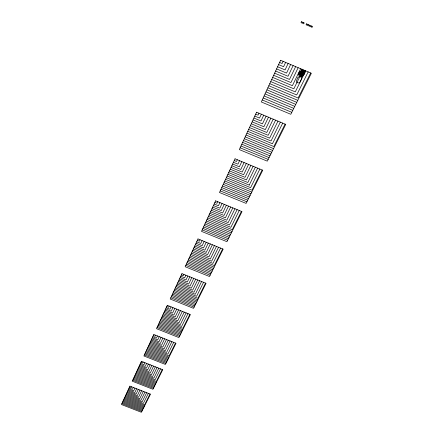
<?xml version="1.0" encoding="UTF-8"?>
<svg xmlns="http://www.w3.org/2000/svg" width="434" height="434" viewBox="0 0 434 434"><rect width="100%" height="100%" fill="white"/><g stroke="black" fill="none" stroke-linecap="round" stroke-linejoin="round"><path stroke-width="0.65" d="M301.37 74.583L301.299 75.37M131.611 386.797L131.171 387.741L129.5 387.09M143.144 362.021L142.672 363.041L140.931 362.357M155.622 335.211L155.112 336.317L153.3 335.601M169.168 306.116L168.609 307.315L166.727 306.567M183.918 274.418L183.311 275.731L181.347 274.944M200.052 239.763L199.385 241.201L197.329 240.371M217.765 201.712L217.027 203.296L214.879 202.418M237.3 159.745L236.487 161.491L234.23 160.558M258.962 113.209L258.056 115.151L255.68 114.164M283.109 61.335L282.095 63.505L279.588 62.447M133.287 387.454L132.403 389.336L129.061 388.029M144.885 362.705L143.931 364.739L140.464 363.377M157.433 335.927L156.397 338.135L152.79 336.708M171.05 306.865L169.927 309.263L166.173 307.766M185.888 275.21L184.662 277.825L180.739 276.252M202.108 240.599L200.763 243.463L196.667 241.803M219.919 202.591L218.438 205.743L214.152 203.996M239.563 160.672L237.93 164.161L233.427 162.3M261.339 114.202L259.527 118.075L254.785 116.1M285.621 62.393L283.592 66.722L278.59 64.612M134.963 388.104L133.634 390.925L128.627 388.972M146.627 363.388L145.189 366.432L139.992 364.392M159.24 336.643L157.683 339.941L152.285 337.804M172.938 307.619L171.246 311.2L165.62 308.965M187.851 275.997L186.007 279.908L180.137 277.554M204.164 241.429L202.141 245.715L196.005 243.235M222.067 203.475L219.848 208.184L213.425 205.564M241.819 161.605L239.362 166.813L232.624 164.036M263.715 115.194L260.986 120.983L253.895 118.026M288.127 63.451L285.078 69.923L277.592 66.765M136.639 388.761L134.86 392.51L128.193 389.906M148.363 364.072L146.442 368.119L139.526 365.401M161.052 337.359L158.969 341.748L151.775 338.905M174.821 308.368L172.558 313.131L165.066 310.153M189.815 276.789L187.347 281.986L179.54 278.856M206.215 242.259L203.513 247.955L195.349 244.657M224.221 204.354L221.248 210.615L212.698 207.132M244.082 162.538L240.794 169.461L231.821 165.766M266.096 116.187L262.44 123.874L253.006 119.947M290.639 64.509L286.554 73.107L276.599 68.914M138.31 389.417L136.075 394.088L127.764 390.844M150.104 364.755L147.69 369.801L139.059 366.41M162.858 338.075L160.244 343.544L151.271 339.996M176.703 309.116L173.86 315.057L164.519 311.341M191.785 277.576L188.681 284.058L178.938 280.152M208.271 243.094L204.875 250.19L194.692 246.073M226.369 205.228L222.642 213.034L211.982 208.689M246.338 163.472L242.215 172.092L231.029 167.486M268.472 117.175L263.888 126.755L252.121 121.862M293.145 65.567L288.024 76.275L275.612 71.051M139.987 390.068L137.296 395.662L127.33 391.772M151.84 365.439L148.933 371.477L138.592 367.419M164.665 338.791L161.519 345.334L150.766 341.086M178.586 309.865L175.162 316.977L163.971 312.523M193.748 278.368L190.016 286.12L178.341 281.438M210.322 243.924L206.237 252.414L194.041 247.483M228.523 206.107L224.031 215.443L211.26 210.24M248.595 164.399L243.631 174.718L230.232 169.206M270.849 118.167L265.331 129.625L251.243 123.766M295.652 66.624L289.489 79.427L274.63 73.172M141.658 390.725L138.506 397.229L126.902 392.705M153.576 366.122L150.175 373.148L138.131 368.423M166.472 339.507L162.783 347.113L150.267 342.171M180.468 310.619L176.459 318.887L163.428 313.701M195.707 279.154L191.34 288.171L177.75 282.724M212.372 244.754L207.593 254.628L193.39 248.894M230.671 206.985L225.409 217.841L210.544 211.787M250.852 165.332L245.042 177.327L229.445 170.909M273.219 119.155L266.769 132.478L250.364 125.659M298.158 67.682L290.948 82.563L273.653 75.294M143.334 391.376L139.715 398.792L126.473 393.627M155.312 366.806L151.412 374.813L137.67 369.421M168.278 340.218L164.047 348.893L149.768 343.251M182.345 311.368L177.75 320.791L162.886 314.878M197.671 279.941L192.663 290.216L177.159 284.01M214.423 245.584L208.938 256.836L192.745 250.293M232.819 207.864L226.787 220.233L209.834 213.327M253.109 166.26L246.441 179.926L228.658 172.613M275.595 120.147L268.196 135.321L249.49 127.547M300.659 68.74L292.397 85.688L272.677 77.398M145.005 392.032L140.92 400.354L126.05 394.555M157.054 367.489L152.643 376.473L137.209 370.419M170.085 340.934L165.311 350.667L149.269 344.33M184.233 312.117L179.041 322.69L162.343 316.05M199.635 280.733L193.982 292.256L176.567 285.284M216.479 246.414L210.289 259.033L192.099 251.693M234.973 208.743L228.165 222.615L209.123 214.863M255.366 167.193L247.847 182.513L227.877 174.305M277.972 121.135L269.623 138.148L248.622 129.43M303.171 69.798L293.845 88.796L271.711 79.498M146.681 392.689L142.124 401.911L125.621 395.472M158.795 368.173L153.875 378.133L136.748 371.412M171.897 341.65L166.569 352.435L148.77 345.404M186.115 312.871L180.327 324.583L161.801 317.216M201.604 281.52L195.289 294.29L175.976 286.554M218.535 247.25L211.629 261.23L191.454 253.082M237.121 209.622L229.532 224.991L208.418 216.392M249.235 185.096L257.622 168.126M280.348 122.128L271.038 140.974L247.76 131.301M305.677 70.856L295.283 91.9L270.745 81.587M148.352 393.34L143.318 403.457L125.198 396.388M160.526 368.851L155.095 379.772L136.292 372.399M173.698 342.366L167.817 354.187L148.276 346.478M187.993 313.614L181.602 326.46L161.264 318.382M203.557 282.306L196.597 296.308L175.39 287.823M220.581 248.074L212.958 263.4L190.814 254.47M239.264 210.495L230.888 227.34L207.712 217.917M259.868 169.054L250.619 187.656L226.32 177.674M282.713 123.115L272.443 143.762L246.897 133.162M308.173 71.908L296.71 94.965L269.78 83.664M150.018 393.991L144.511 404.998L124.775 397.305M162.256 369.535L156.311 381.415L135.831 373.386M175.493 343.077L169.059 355.94L147.782 347.547M189.864 314.362L182.871 328.337L160.726 319.543M205.515 283.093L197.893 298.321L174.81 289.087M222.62 248.904L214.282 265.57L190.173 255.854M241.407 211.369L232.239 229.689L207.013 219.43M262.12 169.982L251.997 190.206L225.544 179.351M285.078 124.102L273.843 146.551L246.04 135.017M310.668 72.961L298.125 98.024L268.825 85.731M300.876 75.581L301.277 75.391M300.974 74.236L299.867 74.767L300.344 75.516M300.415 75.516L300.843 75.587M301.359 74.54L301.017 74.285M124.352 398.217L144.517 406.078M123.934 399.128L144.072 406.973M123.511 400.034L143.621 407.868M123.093 400.94L143.177 408.757M122.676 401.841L142.726 409.647M122.263 402.741L142.281 410.537M121.845 403.636L141.842 411.421M135.381 374.374L156.3 382.571M134.925 375.356L155.817 383.542M134.475 376.332L155.334 384.502M134.019 377.309L154.851 385.468M133.574 378.28L154.374 386.423M133.124 379.251L153.891 387.378M132.679 380.217L153.414 388.332M146.795 349.674L168.506 358.234M146.307 350.732L167.98 359.276M145.819 351.784L167.459 360.312M145.336 352.837L166.944 361.348M144.847 353.884L166.423 362.385M144.365 354.931L165.907 363.415M147.289 348.611L169.027 357.187M160.195 320.699L182.817 329.677M159.663 321.849L182.247 330.816M159.132 322.999L181.683 331.945M158.6 324.144L181.119 333.073M158.074 325.283L180.555 334.196M157.547 326.417L179.991 335.319M157.027 327.551L179.432 336.437M174.224 290.346L197.812 299.78M173.643 291.599L197.188 301.017M173.068 292.852L196.569 302.248M172.493 294.1L195.956 303.474M171.918 295.342L195.343 304.695M171.343 296.579L194.73 305.916M170.774 297.811L194.123 307.131M189.539 257.226L214.163 267.154M188.904 258.599L213.485 268.505M188.269 259.966L212.812 269.85M187.64 261.328L212.139 271.196M187.016 262.684L211.472 272.53M186.387 264.04L210.805 273.859M185.768 265.386L210.137 275.189M202.857 228.414L228.392 238.776M202.173 229.895L227.66 240.235M206.313 220.944L232.082 231.42M205.618 222.447L231.338 232.901M204.924 223.949L230.595 234.376M204.235 225.441L229.857 235.852M203.546 226.933L229.125 237.317M221.72 187.618L248.53 198.604M220.966 189.251L247.722 200.215M220.212 190.884L246.919 201.815M227.096 175.992L249.241 185.09M224.774 181.016L251.791 192.105M224.004 182.676L250.971 193.738M223.239 184.331L250.152 195.365M222.479 185.98L249.338 196.987M240.132 147.799L268.185 159.397M245.183 136.867L273.577 148.64M244.331 138.706L272.671 150.452M243.485 140.54L271.765 152.258M242.644 142.368L270.865 154.054M241.803 144.186L269.97 155.844M240.962 145.998L269.075 157.623M267.87 87.793L297.795 100.341M266.926 89.843L296.78 102.359M265.977 91.889L295.771 104.372M265.038 93.923L294.767 106.373M264.105 95.947L293.769 108.364M263.172 97.959L292.776 110.344M262.244 99.966L291.784 112.325M299.823 73.102C298.163 79.384 305.509 61.498 299.829 73.08M299.731 75.093C294.757 76.449 304.033 65.995 298.82 74.55L299.731 75.093M300.816 76.275C302.449 78.961 303.339 73.758 301.934 76.406L300.816 76.254M303.344 75.223L302.221 75.109C300.903 77.74 301.673 72.543 303.344 75.223M300.621 73.471C301.614 75.212 302.867 70.503 302.992 70.422C302.547 68.675 300.534 72.483 300.626 73.417M301.581 73.872C301.538 74.279 302.183 74.453 302.357 74.089C306.079 70.015 302.46 68.491 301.592 73.823M302.574 74.209L303.084 74.371L304.576 70.845L304.185 70.916L302.574 74.192M303.23 74.42C305.406 76.492 306.003 64.254 303.236 74.393M129.934 386.141L121.433 404.531L141.397 412.3L150.484 394.175L129.934 386.141M141.403 361.338L132.229 381.177L152.936 389.282L162.745 369.725L141.403 361.338M153.815 334.495L143.887 355.972L165.392 364.441L176.003 343.278L153.815 334.495M167.285 305.362L156.5 328.684L178.873 337.549L190.39 314.574L167.285 305.362M181.954 273.632L170.204 299.042L193.515 308.341L206.063 283.31L181.954 273.632M197.996 238.933L185.144 266.726L209.476 276.512L223.195 249.138L197.996 238.933M215.611 200.833L201.495 231.365L226.933 241.684L242.009 211.618L215.611 200.833M235.038 158.811L219.463 192.506L246.121 203.416L262.749 170.242L235.038 158.811M256.581 112.216L239.302 149.594L267.301 161.166L285.74 124.379L256.581 112.216M280.597 60.272L261.322 101.968L290.802 114.288L311.368 73.259L280.597 60.272M301.462 21.7L301.022 22.644L302.064 23.089L302.503 22.145L301.462 21.7M303.165 22.427L302.72 23.371L303.767 23.81L304.207 22.872L303.165 22.427M306.507 23.848L306.062 24.792L307.109 25.237L307.554 24.293L306.507 23.848M308.178 24.559L307.733 25.503L308.775 25.942L309.22 25.004L308.178 24.559M309.827 25.264L309.382 26.203L310.424 26.648L310.874 25.709L309.827 25.264M311.525 25.986L311.075 26.924L312.117 27.369L312.567 26.431L311.525 25.986M297.946 77.615L296.498 80.572A1.888 1.627 12.8 0 0 297.507 82.769A1.888 1.627 12.8 0 0 299.965 82.031L301.418 79.08A1.893 1.638 12.6 0 0 300.415 76.861A1.893 1.638 12.6 0 0 297.946 77.615"/></g></svg>
